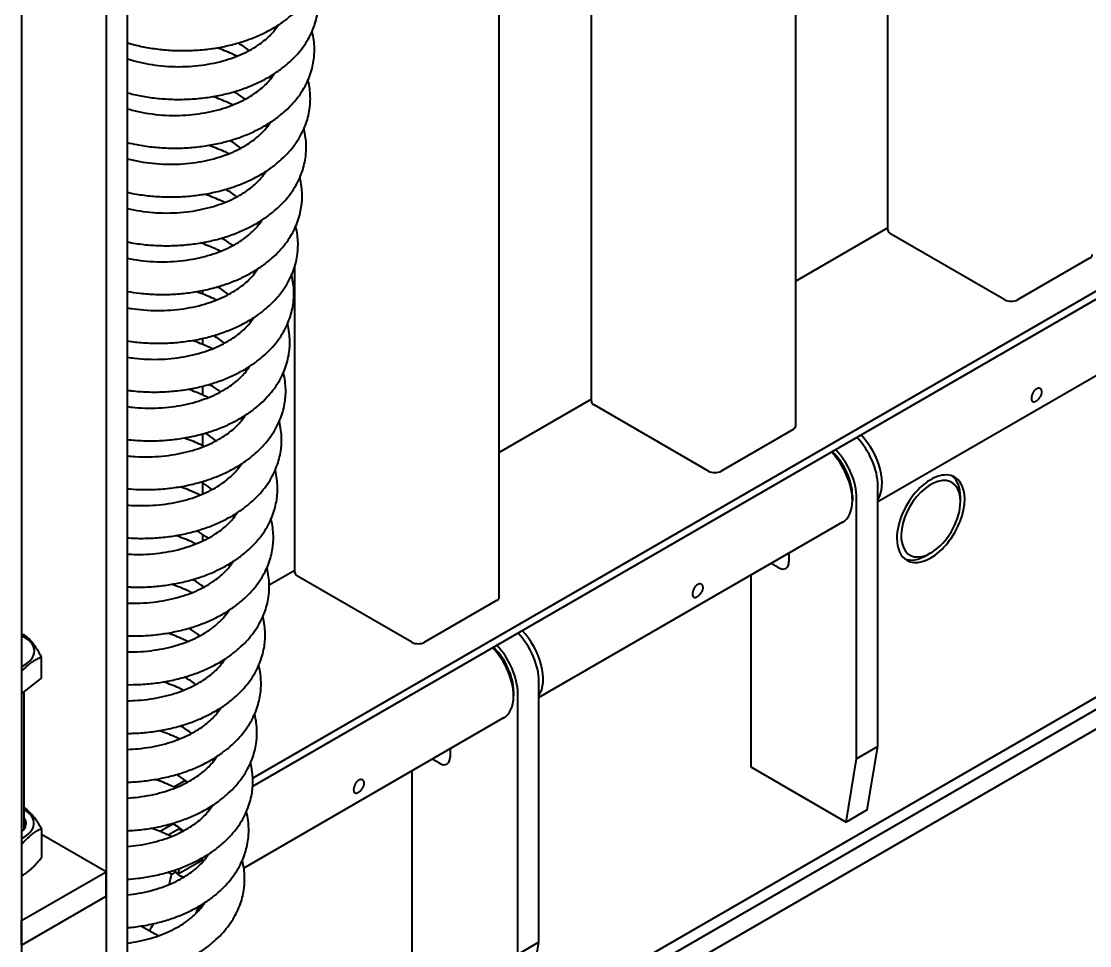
# Model space of a CAD drawing. Header units: millimetres. Extents: x 30271 to 35001, y 5679 to 9007.
# Drawn here: x 31470.3 to 31720, y 6246.9 to 6462.9 of the extents above; entities that cross this region are included whole.
import ezdxf

# ---------------------------------------------------------------- set-up
doc = ezdxf.new("R2010")
doc.units = ezdxf.units.MM
doc.linetypes.add('K5LT_BASIC', pattern=[0])
doc.layers.add('0 VIEW0', color=7, linetype='Continuous')

msp = doc.modelspace()

# ---------------------------------------------------------------- linework, layer by layer
at = {"layer": '0 VIEW0', "color": 5, "linetype": 'K5LT_BASIC', "lineweight": 40}
for p, q in [((31651.274, 6368.365), (31651.274, 7048.004)), ((31603.516, 6374.08), (31603.516, 7020.431)), ((31581.977, 6328.356), (31581.977, 7007.996)), ((31672.813, 6414.089), (31672.813, 6950.093)), ((31470.297, 6549.936), (31470.297, 6036.087)), ((31490.096, 6485.242), (31490.096, 6012.682)), ((31495.046, 6483.993), (31495.046, 6015.539)), ((31867.458, 6484.103), (31524.379, 6286.026)), ((31524.361, 6284.163), (31867.023, 6481.999)), ((31524.361, 6284.163), (31832.375, 6461.995)), ((31529.619, 6460.945), (31529.19, 6461.312)), ((31529.856, 6461.255), (31529.675, 6461.601)), ((31528.66, 6449.548), (31528.231, 6449.914)), ((31528.897, 6449.858), (31528.715, 6450.204)), ((31527.7, 6438.151), (31527.271, 6438.517)), ((31526.74, 6426.754), (31526.311, 6427.12)), ((31526.977, 6427.064), (31526.795, 6427.41)), ((31525.78, 6415.357), (31525.351, 6415.723)), ((31526.017, 6415.667), (31525.836, 6416.013)), ((31672.813, 6414.591), (31651.274, 6402.155)), ((31700.156, 6397.799), (31673.428, 6413.231)), ((31512.681, 6410.908), (31512.681, 6411.188)), ((31719.955, 6407.516), (31703.126, 6397.799)), ((31524.821, 6403.96), (31524.392, 6404.326)), ((31534.22, 6334.072), (31534.22, 6405.645)), ((31512.681, 6399.151), (31512.681, 6399.975)), ((31523.861, 6392.563), (31523.432, 6392.929)), ((31524.098, 6392.873), (31523.916, 6393.218)), ((31741.394, 6391.529), (31670.458, 6350.574)), ((31512.681, 6387.368), (31512.681, 6388.784)), ((31495.046, 6174.214), (31861.023, 6385.511)), ((31863.498, 6384.082), (31495.046, 6171.357)), ((31522.901, 6381.165), (31522.472, 6381.532)), ((31523.138, 6381.476), (31522.956, 6381.821)), ((31863.498, 6379.51), (31495.046, 6166.784)), ((31512.681, 6375.559), (31512.681, 6377.616)), ((31603.516, 6374.582), (31581.977, 6362.147)), ((31630.86, 6357.791), (31604.131, 6373.223)), ((31521.941, 6369.768), (31521.512, 6370.135)), ((31512.681, 6363.721), (31512.681, 6366.472)), ((31650.659, 6367.507), (31633.83, 6357.791)), ((31521.218, 6358.681), (31521.037, 6359.027)), ((31520.982, 6358.371), (31520.553, 6358.738)), ((31512.681, 6352.415), (31512.681, 6355.023)), ((31670.458, 6293.41), (31670.458, 6354.362)), ((31664.518, 6352.076), (31664.518, 6350.933)), ((31665.508, 6290.552), (31665.508, 6351.504)), ((31689.762, 6350.647), (31689.762, 6351.79)), ((31520.022, 6346.974), (31519.593, 6347.34)), ((31520.259, 6347.284), (31520.077, 6347.63)), ((31662.198, 6345.805), (31591.262, 6304.85)), ((31512.681, 6341.446), (31512.681, 6342.996)), ((31649.669, 6338.571), (31649.669, 6336.644)), ((31682.832, 6338.644), (31681.842, 6338.073)), ((31519.062, 6335.577), (31518.633, 6335.943)), ((31534.22, 6334.574), (31528.233, 6331.117)), ((31647.194, 6335.215), (31645.525, 6336.179)), ((31561.563, 6317.783), (31534.835, 6333.215)), ((31640.759, 6333.427), (31640.759, 6288.634)), ((31512.681, 6330.523), (31512.681, 6330.909)), ((31581.362, 6327.499), (31564.533, 6317.783)), ((31518.102, 6324.18), (31517.673, 6324.546)), ((31518.339, 6324.49), (31518.158, 6324.836)), ((31474.992, 6309.407), (31474.992, 6314.311)), ((31517.143, 6312.783), (31516.714, 6313.149)), ((31517.379, 6313.093), (31517.198, 6313.438)), ((31470.297, 6305.688), (31474.992, 6309.407)), ((31591.262, 6247.686), (31591.262, 6308.638)), ((31470.948, 6274.15), (31470.948, 6306.203)), ((31585.322, 6306.352), (31585.322, 6305.209)), ((31586.312, 6244.828), (31586.312, 6305.78)), ((31516.183, 6301.386), (31515.754, 6301.752)), ((31583.002, 6300.082), (31522.288, 6265.028)), ((31570.473, 6292.848), (31570.473, 6290.92)), ((31670.458, 6293.41), (31665.508, 6290.552)), ((31667.983, 6278.632), (31670.458, 6293.41)), ((31515.223, 6289.989), (31514.794, 6290.355)), ((31515.46, 6290.299), (31515.278, 6290.644)), ((31567.998, 6289.491), (31566.329, 6290.455)), ((31663.033, 6275.774), (31665.508, 6290.552)), ((31561.563, 6287.704), (31561.563, 6242.91)), ((31640.759, 6288.634), (31663.033, 6275.774)), ((31508.608, 6285.494), (31505.938, 6283.953)), ((31514.263, 6278.591), (31513.834, 6278.958)), ((31514.5, 6278.902), (31514.319, 6279.247)), ((31667.983, 6278.632), (31663.033, 6275.774)), ((31475.024, 6274.231), (31475.024, 6267.492)), ((31505.837, 6275.321), (31502.745, 6273.536)), ((31504.58, 6272.742), (31507.328, 6274.329)), ((31504.58, 6272.742), (31507.328, 6274.329)), ((31490.096, 6264.163), (31475.024, 6272.865)), ((31506.958, 6263.676), (31512.373, 6266.803)), ((31470.297, 6252.732), (31490.096, 6264.163)), ((31490.096, 6258.447), (31490.096, 6264.163)), ((31505.416, 6263.581), (31504.644, 6264.068)), ((31470.297, 6247.016), (31490.096, 6258.447)), ((31511.155, 6254.459), (31511.737, 6256.06)), ((31512.066, 6255.455), (31512.066, 6256.253)), ((31470.297, 6247.016), (31470.297, 6252.732)), ((31502.252, 6249.148), (31498.248, 6251.459)), ((31499.005, 6251.586), (31498.517, 6251.304)), ((31495.233, 6247.485), (31495.046, 6247.592)), ((31591.262, 6247.686), (31586.312, 6244.828)), ((31588.787, 6232.908), (31591.262, 6247.686))]:
    msp.add_line(p, q, dxfattribs=at)
for centre, radius, start, end in [((31506.449, 6433.925), 27.955, 52.31657, 58.72964), ((31515.569, 6432.177), 13.873, 26.93433, 28.54656), ((31504.725, 6411.417), 27.608, 52.27613, 58.76971), ((31503.555, 6399.713), 27.98, 52.31945, 58.72674), ((31512.679, 6397.981), 13.885, 26.93497, 28.54579), ((31501.832, 6377.205), 27.634, 52.27912, 58.76676), ((31500.662, 6365.501), 28.005, 52.32228, 58.7239), ((31509.789, 6363.784), 13.897, 26.93561, 28.54503), ((31498.939, 6342.993), 27.659, 52.28205, 58.76386), ((31506.899, 6329.587), 13.909, 26.93624, 28.54426), ((31496.046, 6308.782), 27.683, 52.28492, 58.76104), ((31462.943, 6292.298), 28.321, 73.34211, 74.94802), ((31494.325, 6286.278), 27.331, 52.24304, 58.80255), ((31504.01, 6295.39), 13.92, 26.93684, 28.54354), ((31493.153, 6274.571), 27.706, 52.28761, 58.75838), ((31491.433, 6252.068), 27.353, 52.24571, 58.79988), ((31501.12, 6261.193), 13.932, 26.93744, 28.54282), ((31492.149, 6242.027), 26.23, 55.62631, 57.80357), ((31477.531, 6268.35), 28.272, 345.32177, 350.31198), ((31458.686, 6275.224), 48.403, 329.05322, 331.3538)]:
    msp.add_arc(centre, radius, start, end, dxfattribs=at)
for centre, major_axis, ratio, start_param, end_param in [((31674.913, 6414.089), (-2.1, 0), 0.5773503, 0, 0.7853982), ((31718.47, 6408.373), (-2.1, 0), 0.5773503, 2.3561945, 3.1415927), ((31701.641, 6398.657), (-2.1, 0), 0.5773503, 0.7853982, 2.3561945), ((31605.616, 6374.08), (-2.1, 0), 0.5773503, 0, 0.7853982), ((31649.174, 6368.365), (-2.1, 0), 0.5773503, 2.3561945, 3.1415927), ((31662.538, 6358.934), (5.6, -9.699), 0.5773503, 0.7853982, 1.9681985), ((31663.528, 6359.506), (5.6, -9.699), 0.5773503, 0.2800377, 1.9681985), ((31656.598, 6355.505), (5.6, -9.699), 0.5773503, 0.7853982, 1.9681985), ((31657.588, 6356.076), (4.9, -8.487), 0.5773503, 0.7853982, 2.0289729), ((31657.588, 6356.076), (5.6, -9.699), 0.5773503, 0.7853982, 1.9681985), ((31632.345, 6358.648), (-2.1, 0), 0.5773503, 0.7853982, 2.3561945), ((31682.832, 6346.646), (-5.6, -9.699), 0.5773503, 3.1415927, 5.4977871), ((31682.832, 6346.646), (4.9, 8.487), 0.5773503, 5.4977871, 10.2101761), ((31682.832, 6346.646), (-5.6, -9.699), 0.5773503, 0, 3.1415927), ((31681.842, 6347.217), (5.6, 9.699), 0.5773503, 5.4977871, 6.1946815), ((31656.598, 6355.505), (5.6, -9.699), 0.5773503, 0, 0.7853982), ((31682.832, 6346.646), (4.9, 8.487), 0.5773503, 4.0684142, 5.4977871), ((31682.832, 6346.646), (-5.6, -9.699), 0.5773503, 5.4977871, 6.2831853), ((31682.832, 6346.646), (4.9, 8.487), 0.5773503, 3.9269908, 4.0684142), ((31647.194, 6338.073), (1.75, -3.031), 0.5773503, 0, 0.7853982), ((31681.842, 6347.217), (5.6, 9.699), 0.5773503, 3.2300965, 3.9269908), ((31536.32, 6334.072), (-2.1, 0), 0.5773503, 0, 0.7853982), ((31647.194, 6338.073), (1.75, -3.031), 0.5773503, 5.4977871, 6.2831853), ((31579.877, 6328.356), (-2.1, 0), 0.5773503, 2.3561945, 3.1415927), ((31465.348, 6315.716), (-7.98, 0), 0.5773503, 2.2398821, 4.0433032), ((31583.342, 6313.21), (5.6, -9.699), 0.5773503, 0.7853982, 1.9681985), ((31584.332, 6313.782), (5.6, -9.699), 0.5773503, 0.2800377, 1.9681985), ((31563.048, 6318.64), (-2.1, 0), 0.5773503, 0.7853982, 2.3561945), ((31577.402, 6309.781), (5.6, -9.699), 0.5773503, 0.7853982, 1.9681985), ((31578.392, 6310.353), (4.9, -8.487), 0.5773503, 0.7853982, 2.0289729), ((31578.392, 6310.353), (5.6, -9.699), 0.5773503, 0.7853982, 1.9681985), ((31577.402, 6309.781), (5.6, -9.699), 0.5773503, 0, 0.7853982), ((31567.998, 6292.349), (1.75, -3.031), 0.5773503, 5.4977871, 6.2831853), ((31567.998, 6292.349), (1.75, -3.031), 0.5773503, 0, 0.7853982), ((31465.348, 6275.479), (-7.875, 0), 0.5773503, 2.2504701, 3.9213117), ((31465.348, 6275.479), (-6.055, 0), 0.5773503, 2.5277915, 3.5317334), ((31504.146, 6267.487), (5.6, -9.699), 0.5773503, 1.8770243, 1.9681985), ((31509.665, 6265.24), (2.163, 3.16), 0.5215754, 5.5399359, 5.7071816), ((31509.665, 6265.24), (-4.011, 0.338), 0.6281925, 3.9777013, 4.0221767), ((31505.136, 6268.058), (5.6, -9.699), 0.5773503, 1.1280137, 1.1768176), ((31509.665, 6265.24), (-4.011, 0.338), 0.6281925, 3.8545285, 3.9777013), ((31509.665, 6265.24), (-4.011, 0.338), 0.6281925, 0.5444987, 1.2813796), ((31509.665, 6265.24), (2.163, 3.16), 0.5215754, 2.0064943, 2.3983432)]:
    msp.add_ellipse(centre, major_axis=major_axis, ratio=ratio, start_param=start_param, end_param=end_param, dxfattribs=at)
for points, knots in [([(31495.046, 6457.846), (31495.303, 6457.771), (31496.649, 6457.391), (31499.188, 6456.807), (31502.77, 6456.271), (31506.49, 6456.005), (31510.234, 6456.028), (31513.883, 6456.332), (31517.379, 6456.894), (31520.687, 6457.694), (31523.778, 6458.709), (31526.628, 6459.912), (31529.216, 6461.277), (31531.529, 6462.777), (31533.561, 6464.382), (31535.315, 6466.068), (31536.799, 6467.812), (31538.023, 6469.595), (31539.004, 6471.404), (31539.756, 6473.229), (31540.29, 6475.067), (31540.547, 6476.516), (31540.632, 6477.349), (31540.65, 6477.563)], [0, 0, 0, 0, 0.3321196, 1.7281699, 3.1641322, 4.642221, 6.1071746, 7.534254, 8.9271335, 10.2871447, 11.613922, 12.9058019, 14.1602499, 15.3743973, 16.54581, 17.6731828, 18.7570431, 19.8000007, 20.8066633, 21.7831583, 22.7367495, 23.6752901, 24, 24, 24, 24]), ([(31495.046, 6446.18), (31496.081, 6445.904), (31498.293, 6445.4), (31501.81, 6444.873), (31505.531, 6444.608), (31509.274, 6444.631), (31512.924, 6444.935), (31516.419, 6445.497), (31519.727, 6446.297), (31522.819, 6447.312), (31525.668, 6448.515), (31528.256, 6449.88), (31530.569, 6451.379), (31532.602, 6452.985), (31534.356, 6454.671), (31535.839, 6456.415), (31537.064, 6458.198), (31538.045, 6460.007), (31538.796, 6461.832), (31539.33, 6463.67), (31539.587, 6465.119), (31539.673, 6465.952), (31539.691, 6466.166)], [0, 0, 0, 0, 1.2849689, 2.6850319, 4.1261683, 5.5544979, 6.9459, 8.3039573, 9.629968, 10.9235758, 12.1831585, 13.406245, 14.5900386, 15.7321658, 16.8313541, 17.8881178, 18.9050013, 19.8864972, 20.8385797, 21.768331, 22.6834079, 23, 23, 23, 23]), ([(31495.046, 6454.154), (31495.556, 6453.984), (31496.95, 6453.557), (31499.365, 6452.982), (31502.341, 6452.512), (31505.462, 6452.265), (31508.617, 6452.26), (31511.693, 6452.492), (31514.621, 6452.941), (31517.362, 6453.581), (31519.884, 6454.386), (31522.163, 6455.326), (31524.179, 6456.368), (31525.928, 6457.478), (31527.411, 6458.626), (31528.641, 6459.784), (31529.637, 6460.929), (31530.175, 6461.691), (31530.411, 6462.065)], [0, 0, 0, 0, 0.7939514, 2.1242261, 3.4954565, 4.907631, 6.3139189, 7.6799327, 9.0077739, 10.2974568, 11.5475534, 12.7556815, 13.9189461, 15.0346628, 16.1008247, 17.1169832, 18.0846656, 19, 19, 19, 19]), ([(31538.731, 6454.769), (31538.783, 6455.384), (31538.82, 6456.622), (31538.672, 6458.557), (31538.424, 6459.863), (31538.253, 6460.548)], [0, 0, 0, 0, 1.9163133, 3.8409266, 6, 6, 6, 6]), ([(31520.7, 6454.734), (31520.326, 6454.916), (31518.801, 6455.628), (31517.213, 6456.259), (31515.992, 6456.684)], [0, 0, 0, 0, 1.2393462, 5, 5, 5, 5]), ([(31495.046, 6434.539), (31495.773, 6434.362), (31497.67, 6433.953), (31500.85, 6433.476), (31504.571, 6433.211), (31508.314, 6433.234), (31511.964, 6433.538), (31515.459, 6434.1), (31518.767, 6434.9), (31521.859, 6435.914), (31524.708, 6437.118), (31527.296, 6438.483), (31529.609, 6439.982), (31531.642, 6441.588), (31533.396, 6443.274), (31534.879, 6445.018), (31536.104, 6446.801), (31537.085, 6448.61), (31537.836, 6450.435), (31538.37, 6452.272), (31538.627, 6453.722), (31538.713, 6454.555), (31538.731, 6454.769)], [0, 0, 0, 0, 0.9060457, 2.3305396, 3.7968235, 5.2500771, 6.665759, 8.0475142, 9.3966635, 10.7128444, 11.9944066, 13.2388358, 14.4432864, 15.6053435, 16.7237124, 17.7989164, 18.8335444, 19.8321672, 20.8008633, 21.7468386, 22.6778834, 23, 23, 23, 23]), ([(31495.046, 6442.453), (31495.538, 6442.306), (31496.943, 6441.918), (31499.386, 6441.404), (31502.427, 6441.005), (31505.576, 6440.838), (31508.726, 6440.917), (31511.754, 6441.226), (31514.622, 6441.742), (31517.292, 6442.443), (31519.733, 6443.297), (31521.923, 6444.276), (31523.848, 6445.345), (31525.505, 6446.471), (31526.9, 6447.626), (31528.048, 6448.782), (31528.872, 6449.797), (31529.298, 6450.425), (31529.451, 6450.668)], [0, 0, 0, 0, 0.7660071, 2.146014, 3.5677983, 5.0321473, 6.4609502, 7.8496728, 9.1995371, 10.5098577, 11.7787893, 13.0036623, 14.1814568, 15.30962, 16.3865528, 17.4124402, 18.389589, 19, 19, 19, 19]), ([(31537.771, 6443.372), (31537.823, 6443.987), (31537.861, 6445.225), (31537.713, 6447.16), (31537.464, 6448.466), (31537.293, 6449.151)], [0, 0, 0, 0, 1.9163133, 3.8409266, 6, 6, 6, 6]), ([(31522.578, 6444.652), (31522.403, 6444.787), (31521.59, 6445.401), (31520.716, 6445.986), (31520, 6446.422)], [0, 0, 0, 0, 1.0912735, 5, 5, 5, 5]), ([(31519.74, 6443.337), (31519.366, 6443.519), (31517.841, 6444.231), (31516.253, 6444.862), (31515.032, 6445.287)], [0, 0, 0, 0, 1.2393462, 5, 5, 5, 5]), ([(31495.046, 6422.92), (31495.46, 6422.829), (31497.042, 6422.506), (31499.891, 6422.079), (31503.611, 6421.814), (31507.354, 6421.837), (31511.004, 6422.14), (31514.499, 6422.703), (31517.808, 6423.503), (31520.899, 6424.517), (31523.749, 6425.721), (31526.336, 6427.086), (31528.649, 6428.585), (31530.682, 6430.191), (31532.436, 6431.877), (31533.919, 6433.621), (31535.144, 6435.404), (31536.125, 6437.212), (31536.876, 6439.038), (31537.411, 6440.875), (31537.667, 6442.325), (31537.753, 6443.158), (31537.771, 6443.372)], [0, 0, 0, 0, 0.5186482, 1.9681193, 3.4601132, 4.9388483, 6.3793529, 7.7853359, 9.1581413, 10.4974003, 11.8014335, 13.0676826, 14.2932521, 15.4756849, 16.6136634, 17.7077201, 18.7604893, 19.7766221, 20.7623034, 21.7248655, 22.6722354, 23, 23, 23, 23]), ([(31495.046, 6430.784), (31495.535, 6430.652), (31496.964, 6430.301), (31499.45, 6429.845), (31502.538, 6429.523), (31505.697, 6429.441), (31508.812, 6429.6), (31511.791, 6429.982), (31514.596, 6430.565), (31517.19, 6431.321), (31519.548, 6432.221), (31521.649, 6433.234), (31523.483, 6434.326), (31525.049, 6435.466), (31526.358, 6436.623), (31527.427, 6437.776), (31528.095, 6438.66), (31528.419, 6439.156), (31528.492, 6439.27)], [0, 0, 0, 0, 0.7631974, 2.19461, 3.6689416, 5.1654093, 6.6180894, 8.0301138, 9.4021169, 10.733009, 12.0205499, 13.2618055, 14.4537923, 15.5940415, 16.6815585, 17.7172434, 18.7042277, 19, 19, 19, 19]), ([(31536.811, 6431.975), (31536.863, 6432.59), (31536.901, 6433.827), (31536.753, 6435.762), (31536.505, 6437.069), (31536.333, 6437.754)], [0, 0, 0, 0, 1.9163133, 3.8409266, 6, 6, 6, 6]), ([(31518.78, 6431.94), (31518.406, 6432.122), (31516.881, 6432.834), (31515.294, 6433.465), (31514.073, 6433.89)], [0, 0, 0, 0, 1.2393462, 5, 5, 5, 5]), ([(31495.046, 6411.323), (31496.312, 6411.075), (31498.83, 6410.689), (31502.651, 6410.417), (31506.395, 6410.44), (31510.044, 6410.743), (31513.54, 6411.306), (31516.848, 6412.106), (31519.939, 6413.12), (31522.789, 6414.323), (31525.377, 6415.689), (31527.69, 6417.188), (31529.722, 6418.794), (31531.476, 6420.48), (31532.96, 6422.223), (31534.184, 6424.006), (31535.165, 6425.815), (31535.916, 6427.641), (31536.451, 6429.478), (31536.708, 6430.928), (31536.793, 6431.761), (31536.811, 6431.975)], [0, 0, 0, 0, 1.5276112, 2.979915, 4.4193127, 5.8214968, 7.1900777, 8.5263637, 9.8299955, 11.0993388, 12.331903, 13.5248698, 14.6758474, 15.7835533, 16.8485058, 17.8732692, 18.8623707, 19.8218308, 20.7587868, 21.6809546, 22, 22, 22, 22]), ([(31495.046, 6419.143), (31495.539, 6419.025), (31496.998, 6418.708), (31499.533, 6418.312), (31502.656, 6418.071), (31505.811, 6418.071), (31508.884, 6418.309), (31511.808, 6418.762), (31514.544, 6419.407), (31517.061, 6420.215), (31519.333, 6421.158), (31521.344, 6422.202), (31523.086, 6423.313), (31524.563, 6424.462), (31525.788, 6425.62), (31526.772, 6426.756), (31527.302, 6427.509), (31527.532, 6427.873)], [0, 0, 0, 0, 0.7333539, 2.1399287, 3.5884872, 5.0290158, 6.4283371, 7.7885609, 9.1096448, 10.3901008, 11.6274771, 12.8188116, 13.9613249, 15.0530011, 16.093437, 17.0842527, 18, 18, 18, 18]), ([(31535.852, 6420.578), (31535.904, 6421.193), (31535.941, 6422.43), (31535.793, 6424.365), (31535.545, 6425.672), (31535.374, 6426.357)], [0, 0, 0, 0, 1.9163133, 3.8409266, 6, 6, 6, 6]), ([(31517.82, 6420.543), (31517.446, 6420.725), (31515.922, 6421.437), (31514.334, 6422.067), (31513.113, 6422.493)], [0, 0, 0, 0, 1.2393462, 5, 5, 5, 5]), ([(31495.046, 6399.748), (31496.002, 6399.582), (31498.203, 6399.268), (31501.692, 6399.019), (31505.435, 6399.043), (31509.085, 6399.346), (31512.58, 6399.909), (31515.888, 6400.709), (31518.98, 6401.723), (31521.829, 6402.926), (31524.417, 6404.292), (31526.73, 6405.791), (31528.763, 6407.397), (31530.517, 6409.083), (31532, 6410.826), (31533.225, 6412.609), (31534.206, 6414.418), (31534.957, 6416.244), (31535.491, 6418.081), (31535.748, 6419.531), (31535.834, 6420.363), (31535.852, 6420.578)], [0, 0, 0, 0, 1.1636754, 2.6417966, 4.1067823, 5.533893, 6.926803, 8.286844, 9.6136504, 10.9055587, 12.1600341, 13.3742082, 14.5456466, 15.673044, 16.7569282, 17.7999087, 18.8065933, 19.7831097, 20.7367218, 21.675283, 22, 22, 22, 22]), ([(31495.046, 6407.53), (31495.546, 6407.424), (31497.037, 6407.141), (31499.62, 6406.807), (31502.771, 6406.646), (31505.919, 6406.73), (31508.945, 6407.044), (31511.808, 6407.566), (31514.473, 6408.27), (31516.908, 6409.128), (31519.092, 6410.109), (31521.011, 6411.179), (31522.662, 6412.307), (31524.05, 6413.462), (31525.193, 6414.618), (31526.005, 6415.624), (31526.425, 6416.243), (31526.572, 6416.476)], [0, 0, 0, 0, 0.7505936, 2.209512, 3.7121113, 5.1761169, 6.5992802, 7.9825135, 9.3251605, 10.6253091, 11.8802173, 13.0867998, 14.2424162, 15.3454755, 16.3962262, 17.397084, 18, 18, 18, 18]), ([(31534.892, 6409.181), (31534.944, 6409.796), (31534.981, 6411.033), (31534.833, 6412.968), (31534.585, 6414.275), (31534.414, 6414.96)], [0, 0, 0, 0, 1.9163133, 3.8409266, 6, 6, 6, 6]), ([(31519.698, 6410.46), (31519.511, 6410.606), (31518.697, 6411.219), (31517.822, 6411.804), (31517.12, 6412.23)], [0, 0, 0, 0, 1.1730123, 5, 5, 5, 5]), ([(31495.046, 6388.194), (31495.689, 6388.096), (31497.572, 6387.848), (31500.732, 6387.622), (31504.475, 6387.646), (31508.125, 6387.949), (31511.62, 6388.512), (31514.928, 6389.312), (31518.02, 6390.326), (31520.869, 6391.529), (31523.457, 6392.894), (31525.77, 6394.394), (31527.803, 6395.999), (31529.557, 6397.686), (31531.04, 6399.429), (31532.265, 6401.212), (31533.246, 6403.021), (31533.997, 6404.847), (31534.531, 6406.684), (31534.788, 6408.134), (31534.874, 6408.966), (31534.892, 6409.181)], [0, 0, 0, 0, 0.7899787, 2.2946098, 3.7858699, 5.2385756, 6.6564673, 8.0409004, 9.3915029, 10.7065814, 11.9835557, 13.2195057, 14.4119537, 15.5595709, 16.6628944, 17.7245806, 18.74932, 19.7433501, 20.7140651, 21.6694592, 22, 22, 22, 22]), ([(31516.861, 6409.146), (31516.487, 6409.327), (31514.962, 6410.04), (31513.374, 6410.67), (31512.153, 6411.096)], [0, 0, 0, 0, 1.2393462, 5, 5, 5, 5]), ([(31495.046, 6395.943), (31495.568, 6395.847), (31497.105, 6395.596), (31499.732, 6395.327), (31502.891, 6395.25), (31506.004, 6395.415), (31508.979, 6395.802), (31511.779, 6396.389), (31514.368, 6397.149), (31516.72, 6398.052), (31518.815, 6399.067), (31520.643, 6400.161), (31522.203, 6401.301), (31523.506, 6402.459), (31524.57, 6403.611), (31525.228, 6404.487), (31525.546, 6404.973), (31525.612, 6405.079)], [0, 0, 0, 0, 0.7924871, 2.306207, 3.8404951, 5.3299678, 6.777777, 8.1845091, 9.5490156, 10.8689832, 12.1414016, 13.3631763, 14.5318571, 15.6464228, 16.7078405, 17.7193962, 18, 18, 18, 18]), ([(31533.932, 6397.784), (31533.984, 6398.398), (31534.022, 6399.636), (31533.874, 6401.571), (31533.625, 6402.878), (31533.454, 6403.563)], [0, 0, 0, 0, 1.9163133, 3.8409266, 6, 6, 6, 6]), ([(31515.901, 6397.749), (31515.527, 6397.93), (31514.002, 6398.643), (31512.414, 6399.273), (31511.193, 6399.698)], [0, 0, 0, 0, 1.2393462, 5, 5, 5, 5]), ([(31495.046, 6376.66), (31495.373, 6376.617), (31496.939, 6376.427), (31499.772, 6376.225), (31503.515, 6376.249), (31507.165, 6376.552), (31510.66, 6377.115), (31513.969, 6377.915), (31517.06, 6378.929), (31519.91, 6380.132), (31522.497, 6381.497), (31524.81, 6382.997), (31526.843, 6384.602), (31528.597, 6386.288), (31530.08, 6388.032), (31531.305, 6389.815), (31532.286, 6391.624), (31533.037, 6393.45), (31533.572, 6395.287), (31533.828, 6396.736), (31533.914, 6397.569), (31533.932, 6397.784)], [0, 0, 0, 0, 0.4057121, 1.9376029, 3.4558805, 4.9349051, 6.3784851, 7.7880003, 9.163072, 10.501976, 11.8020855, 13.0604276, 14.2744794, 15.4428883, 16.5662009, 17.6471219, 18.6904267, 19.7024659, 20.6907675, 21.6634707, 22, 22, 22, 22]), ([(31495.046, 6384.381), (31495.595, 6384.295), (31497.18, 6384.078), (31499.849, 6383.876), (31503.003, 6383.883), (31506.073, 6384.126), (31508.993, 6384.583), (31511.725, 6385.232), (31514.236, 6386.044), (31516.503, 6386.989), (31518.507, 6388.035), (31520.243, 6389.148), (31521.714, 6390.297), (31522.934, 6391.455), (31523.906, 6392.582), (31524.428, 6393.326), (31524.653, 6393.682)], [0, 0, 0, 0, 0.7977383, 2.2815683, 3.755182, 5.1866945, 6.5782054, 7.9296232, 9.2394007, 10.505019, 11.7234516, 12.8918269, 14.0081237, 15.0719865, 16.0851298, 17, 17, 17, 17]), ([(31532.972, 6386.386), (31533.024, 6387.001), (31533.062, 6388.239), (31532.914, 6390.174), (31532.666, 6391.481), (31532.494, 6392.166)], [0, 0, 0, 0, 1.9163133, 3.8409266, 6, 6, 6, 6]), ([(31495.046, 6365.147), (31496.296, 6365.008), (31498.804, 6364.828), (31502.556, 6364.851), (31506.205, 6365.155), (31509.701, 6365.717), (31513.009, 6366.518), (31516.1, 6367.532), (31518.95, 6368.735), (31521.538, 6370.1), (31523.851, 6371.6), (31525.883, 6373.205), (31527.637, 6374.891), (31529.121, 6376.635), (31530.345, 6378.418), (31531.326, 6380.227), (31532.077, 6382.053), (31532.612, 6383.89), (31532.869, 6385.339), (31532.954, 6386.172), (31532.972, 6386.386)], [0, 0, 0, 0, 1.4986109, 2.9744326, 4.4120991, 5.815312, 7.1854127, 8.5220331, 9.8234971, 11.0872514, 12.3104063, 13.4905094, 14.6262458, 15.7181471, 16.7688421, 17.7829728, 18.7667122, 19.7273778, 20.6728811, 21, 21, 21, 21]), ([(31514.941, 6386.352), (31514.567, 6386.533), (31513.042, 6387.246), (31511.454, 6387.876), (31510.234, 6388.301)], [0, 0, 0, 0, 1.2393462, 5, 5, 5, 5]), ([(31495.046, 6372.845), (31495.624, 6372.768), (31497.258, 6372.587), (31499.964, 6372.454), (31503.112, 6372.544), (31506.134, 6372.863), (31508.993, 6373.389), (31511.653, 6374.097), (31514.083, 6374.958), (31516.261, 6375.941), (31518.173, 6377.014), (31519.818, 6378.142), (31521.2, 6379.297), (31522.338, 6380.453), (31523.139, 6381.45), (31523.551, 6382.06), (31523.693, 6382.285)], [0, 0, 0, 0, 0.8534744, 2.3942629, 3.8933438, 5.3507976, 6.7672725, 8.1421182, 9.4733558, 10.7581711, 11.9934152, 13.1763607, 14.3054273, 15.3809301, 16.4053958, 17, 17, 17, 17]), ([(31532.013, 6374.989), (31532.065, 6375.604), (31532.102, 6376.842), (31531.954, 6378.777), (31531.706, 6380.084), (31531.535, 6380.769)], [0, 0, 0, 0, 1.9163133, 3.8409266, 6, 6, 6, 6]), ([(31513.981, 6374.955), (31513.607, 6375.136), (31512.083, 6375.848), (31510.495, 6376.479), (31509.274, 6376.904)], [0, 0, 0, 0, 1.2393462, 5, 5, 5, 5]), ([(31516.819, 6376.269), (31516.619, 6376.424), (31515.804, 6377.038), (31514.928, 6377.621), (31514.241, 6378.039)], [0, 0, 0, 0, 1.2542764, 5, 5, 5, 5]), ([(31708.445, 6377.03), (31708.431, 6377.039), (31708.372, 6377.072), (31708.262, 6377.114), (31708.101, 6377.139), (31707.926, 6377.13), (31707.752, 6377.086), (31707.584, 6377.015), (31707.431, 6376.925), (31707.294, 6376.821), (31707.171, 6376.71), (31707.055, 6376.588), (31706.938, 6376.444), (31706.827, 6376.285), (31706.723, 6376.112), (31706.627, 6375.924), (31706.542, 6375.726), (31706.47, 6375.524), (31706.413, 6375.324), (31706.372, 6375.128), (31706.346, 6374.941), (31706.336, 6374.766), (31706.342, 6374.606), (31706.362, 6374.463), (31706.395, 6374.339), (31706.44, 6374.234), (31706.497, 6374.147), (31706.557, 6374.087), (31706.598, 6374.057), (31706.615, 6374.047)], [0, 0, 0, 0, 0.4334336, 1.7797873, 3.0562374, 4.5339904, 5.9730421, 7.0788818, 8.3646617, 9.5107468, 10.3369691, 11.3654964, 12.4732567, 13.5110967, 14.6106466, 15.7804517, 16.9588021, 18.1439142, 19.3272427, 20.5042232, 21.6766394, 22.8347748, 23.9831938, 25.1021769, 26.2014404, 27.2649386, 28.3123913, 29.3542833, 30, 30, 30, 30]), ([(31707.441, 6374.164), (31707.465, 6374.178), (31707.521, 6374.211), (31707.621, 6374.278), (31707.755, 6374.378), (31707.916, 6374.516), (31708.082, 6374.682), (31708.229, 6374.851), (31708.356, 6375.018), (31708.468, 6375.187), (31708.57, 6375.366), (31708.659, 6375.552), (31708.73, 6375.742), (31708.781, 6375.93), (31708.811, 6376.113), (31708.818, 6376.288), (31708.804, 6376.452), (31708.77, 6376.601), (31708.716, 6376.734), (31708.64, 6376.86), (31708.548, 6376.958), (31708.476, 6377.011), (31708.445, 6377.03)], [0, 0, 0, 0, 0.5815848, 1.3183127, 2.3543025, 3.7064011, 5.0992106, 6.3886119, 7.4972155, 8.6283597, 9.8054765, 11.0060251, 12.2284604, 13.4493504, 14.6648233, 15.8764244, 17.0760063, 18.2674407, 19.4342448, 20.5845658, 22.030409, 23, 23, 23, 23]), ([(31495.046, 6353.653), (31495.982, 6353.568), (31498.17, 6353.433), (31501.596, 6353.454), (31505.246, 6353.758), (31508.741, 6354.32), (31512.049, 6355.12), (31515.141, 6356.135), (31517.99, 6357.338), (31520.578, 6358.703), (31522.891, 6360.202), (31524.924, 6361.808), (31526.678, 6363.494), (31528.161, 6365.238), (31529.386, 6367.021), (31530.367, 6368.83), (31531.118, 6370.655), (31531.652, 6372.493), (31531.909, 6373.942), (31531.995, 6374.775), (31532.013, 6374.989)], [0, 0, 0, 0, 1.1367298, 2.6399379, 4.1042827, 5.5335346, 6.9290598, 8.2904834, 9.6160983, 10.9033037, 12.1491562, 13.3511582, 14.5079701, 15.6201334, 16.6903258, 17.7232755, 18.7252698, 19.7037622, 20.6668109, 21, 21, 21, 21]), ([(31706.615, 6374.047), (31706.653, 6374.023), (31706.726, 6373.993), (31706.844, 6373.977), (31706.957, 6373.982), (31707.078, 6374.005), (31707.202, 6374.046), (31707.325, 6374.1), (31707.404, 6374.142), (31707.441, 6374.164)], [0, 0, 0, 0, 1.9497755, 3.3955248, 4.8094023, 6.1635758, 7.5962073, 8.8750154, 10, 10, 10, 10]), ([(31495.046, 6361.332), (31495.667, 6361.265), (31497.346, 6361.122), (31500.084, 6361.06), (31503.194, 6361.23), (31506.166, 6361.622), (31508.961, 6362.213), (31511.545, 6362.976), (31513.892, 6363.883), (31515.981, 6364.9), (31517.802, 6365.995), (31519.356, 6367.136), (31520.654, 6368.294), (31521.713, 6369.446), (31522.361, 6370.313), (31522.672, 6370.79), (31522.733, 6370.888)], [0, 0, 0, 0, 0.9347223, 2.5077828, 4.0349719, 5.519462, 6.9617901, 8.3607476, 9.7139462, 11.0182987, 12.2705968, 13.4684118, 14.6106964, 15.6984987, 16.7352412, 17, 17, 17, 17]), ([(31531.053, 6363.592), (31531.105, 6364.207), (31531.142, 6365.445), (31530.994, 6367.38), (31530.746, 6368.687), (31530.575, 6369.372)], [0, 0, 0, 0, 1.9163133, 3.8409266, 6, 6, 6, 6]), ([(31513.022, 6363.557), (31512.648, 6363.739), (31511.123, 6364.451), (31509.535, 6365.082), (31508.314, 6365.507)], [0, 0, 0, 0, 1.2393462, 5, 5, 5, 5]), ([(31495.046, 6342.178), (31495.665, 6342.134), (31497.534, 6342.038), (31500.636, 6342.057), (31504.286, 6342.361), (31507.781, 6342.923), (31511.089, 6343.723), (31514.181, 6344.738), (31517.03, 6345.941), (31519.618, 6347.306), (31521.931, 6348.805), (31523.964, 6350.411), (31525.718, 6352.097), (31527.201, 6353.841), (31528.426, 6355.624), (31529.407, 6357.433), (31530.158, 6359.258), (31530.692, 6361.096), (31530.949, 6362.545), (31531.035, 6363.378), (31531.053, 6363.592)], [0, 0, 0, 0, 0.7629998, 2.2944909, 3.7863876, 5.242531, 6.6643132, 8.0513522, 9.4019087, 10.7133331, 11.9826265, 13.2072442, 14.3858217, 15.5189105, 16.6092388, 17.6616235, 18.6824704, 19.6793733, 20.6605419, 21, 21, 21, 21]), ([(31495.046, 6349.842), (31495.712, 6349.786), (31497.431, 6349.684), (31500.194, 6349.695), (31503.262, 6349.942), (31506.178, 6350.405), (31508.905, 6351.057), (31511.411, 6351.873), (31513.672, 6352.821), (31515.67, 6353.868), (31517.4, 6354.982), (31518.865, 6356.132), (31520.079, 6357.29), (31521.039, 6358.408), (31521.554, 6359.144), (31521.773, 6359.491)], [0, 0, 0, 0, 0.9636888, 2.4715715, 3.9364312, 5.3603433, 6.7431734, 8.0833135, 9.3781753, 10.6246669, 11.8198217, 12.961645, 14.0497882, 15.0860562, 16, 16, 16, 16]), ([(31530.093, 6352.195), (31530.145, 6352.81), (31530.183, 6354.048), (31530.035, 6355.983), (31529.786, 6357.289), (31529.615, 6357.974)], [0, 0, 0, 0, 1.9163133, 3.8409266, 6, 6, 6, 6]), ([(31512.062, 6352.16), (31511.688, 6352.342), (31510.163, 6353.054), (31508.575, 6353.685), (31507.354, 6354.11)], [0, 0, 0, 0, 1.2393462, 5, 5, 5, 5]), ([(31514.9, 6353.475), (31514.303, 6353.938), (31513.456, 6354.537), (31512.554, 6355.104), (31512.322, 6355.245)], [0, 0, 0, 0, 3.7339987, 5, 5, 5, 5]), ([(31495.046, 6330.722), (31495.347, 6330.707), (31496.897, 6330.643), (31499.676, 6330.66), (31503.326, 6330.964), (31506.821, 6331.526), (31510.13, 6332.326), (31513.221, 6333.34), (31516.071, 6334.544), (31518.658, 6335.909), (31520.971, 6337.408), (31523.004, 6339.014), (31524.758, 6340.7), (31526.241, 6342.444), (31527.466, 6344.227), (31528.447, 6346.036), (31529.198, 6347.861), (31529.733, 6349.698), (31529.989, 6351.148), (31530.075, 6351.981), (31530.093, 6352.195)], [0, 0, 0, 0, 0.3764597, 1.9372033, 3.4575961, 4.9415529, 6.3904921, 7.8040244, 9.1803774, 10.5168509, 11.8103887, 13.0583974, 14.2594865, 15.4142181, 16.5253723, 17.5978583, 18.6382041, 19.6541484, 20.654058, 21, 21, 21, 21]), ([(31495.046, 6338.376), (31495.758, 6338.333), (31497.516, 6338.273), (31500.304, 6338.357), (31503.322, 6338.681), (31506.177, 6339.212), (31508.832, 6339.923), (31511.256, 6340.788), (31513.428, 6341.774), (31515.335, 6342.848), (31516.973, 6343.977), (31518.35, 6345.132), (31519.482, 6346.288), (31520.272, 6347.277), (31520.677, 6347.877), (31520.814, 6348.094)], [0, 0, 0, 0, 1.0548851, 2.5913505, 4.0853124, 5.5372034, 6.9463666, 8.3107367, 9.6274183, 10.8932039, 12.1052754, 13.2620638, 14.3639543, 15.4135907, 16, 16, 16, 16]), ([(31529.133, 6340.798), (31529.185, 6341.413), (31529.223, 6342.651), (31529.075, 6344.586), (31528.827, 6345.892), (31528.655, 6346.577)], [0, 0, 0, 0, 1.9163133, 3.8409266, 6, 6, 6, 6]), ([(31513.94, 6342.078), (31513.727, 6342.243), (31512.911, 6342.856), (31512.034, 6343.439), (31511.362, 6343.848)], [0, 0, 0, 0, 1.3338976, 5, 5, 5, 5]), ([(31511.102, 6340.763), (31510.728, 6340.945), (31509.203, 6341.657), (31507.615, 6342.288), (31506.395, 6342.713)], [0, 0, 0, 0, 1.2393462, 5, 5, 5, 5]), ([(31495.046, 6319.286), (31496.277, 6319.248), (31498.735, 6319.265), (31502.366, 6319.566), (31505.862, 6320.129), (31509.17, 6320.929), (31512.261, 6321.943), (31515.111, 6323.147), (31517.699, 6324.512), (31520.012, 6326.011), (31522.044, 6327.617), (31523.798, 6329.303), (31525.282, 6331.047), (31526.506, 6332.83), (31527.487, 6334.638), (31528.238, 6336.464), (31528.773, 6338.301), (31529.03, 6339.751), (31529.115, 6340.584), (31529.133, 6340.798)], [0, 0, 0, 0, 1.4924836, 2.9685889, 4.4093194, 5.8160525, 7.18841, 8.5246712, 9.8222146, 11.0780729, 12.2897284, 13.4558309, 14.5769263, 15.6557137, 16.6969593, 17.7070008, 18.6933518, 19.664135, 20, 20, 20, 20]), ([(31495.046, 6326.932), (31495.797, 6326.904), (31497.588, 6326.888), (31500.383, 6327.045), (31503.351, 6327.442), (31506.142, 6328.037), (31508.721, 6328.804), (31511.062, 6329.713), (31513.145, 6330.732), (31514.96, 6331.829), (31516.509, 6332.97), (31517.8, 6334.128), (31518.855, 6335.28), (31519.493, 6336.138), (31519.798, 6336.607), (31519.854, 6336.696)], [0, 0, 0, 0, 1.1423256, 2.7107704, 4.2353744, 5.7166308, 7.1532676, 8.5428158, 9.8821047, 11.1678285, 12.3975295, 13.5701576, 14.6868474, 15.7511665, 16, 16, 16, 16]), ([(31528.174, 6329.401), (31528.226, 6330.016), (31528.263, 6331.253), (31528.115, 6333.188), (31527.867, 6334.495), (31527.696, 6335.18)], [0, 0, 0, 0, 1.9163133, 3.8409266, 6, 6, 6, 6]), ([(31629.249, 6331.306), (31629.235, 6331.315), (31629.176, 6331.348), (31629.066, 6331.39), (31628.905, 6331.415), (31628.73, 6331.407), (31628.556, 6331.362), (31628.388, 6331.291), (31628.235, 6331.201), (31628.098, 6331.097), (31627.975, 6330.986), (31627.859, 6330.864), (31627.742, 6330.72), (31627.631, 6330.561), (31627.527, 6330.388), (31627.431, 6330.2), (31627.346, 6330.002), (31627.274, 6329.801), (31627.217, 6329.6), (31627.176, 6329.404), (31627.15, 6329.217), (31627.14, 6329.042), (31627.146, 6328.882), (31627.166, 6328.739), (31627.199, 6328.615), (31627.244, 6328.51), (31627.301, 6328.423), (31627.361, 6328.363), (31627.402, 6328.333), (31627.419, 6328.323)], [0, 0, 0, 0, 0.4334336, 1.7797873, 3.0562374, 4.5339904, 5.9730421, 7.0788818, 8.3646617, 9.5107468, 10.3369691, 11.3654964, 12.4732567, 13.5110967, 14.6106466, 15.7804517, 16.9588021, 18.1439142, 19.3272427, 20.5042232, 21.6766394, 22.8347748, 23.9831938, 25.1021769, 26.2014404, 27.2649386, 28.3123913, 29.3542833, 30, 30, 30, 30]), ([(31495.046, 6307.869), (31495.959, 6307.858), (31498.095, 6307.894), (31501.407, 6308.169), (31504.902, 6308.732), (31508.21, 6309.532), (31511.302, 6310.546), (31514.151, 6311.749), (31516.739, 6313.115), (31519.052, 6314.614), (31521.085, 6316.22), (31522.839, 6317.906), (31524.322, 6319.649), (31525.547, 6321.432), (31526.527, 6323.241), (31527.279, 6325.067), (31527.813, 6326.904), (31528.07, 6328.354), (31528.156, 6329.187), (31528.174, 6329.401)], [0, 0, 0, 0, 1.1268065, 2.6320771, 4.1012741, 5.5358018, 6.9352748, 8.2979383, 9.6211188, 10.9017907, 12.1373865, 13.3265293, 14.4697756, 15.569878, 16.6316968, 17.6616951, 18.6675346, 19.6574989, 20, 20, 20, 20]), ([(31510.142, 6329.366), (31509.768, 6329.548), (31508.243, 6330.26), (31506.656, 6330.891), (31505.435, 6331.316)], [0, 0, 0, 0, 1.2393462, 5, 5, 5, 5]), ([(31628.245, 6328.44), (31628.269, 6328.454), (31628.325, 6328.488), (31628.425, 6328.554), (31628.559, 6328.654), (31628.72, 6328.793), (31628.886, 6328.958), (31629.033, 6329.127), (31629.16, 6329.295), (31629.272, 6329.463), (31629.374, 6329.642), (31629.463, 6329.828), (31629.534, 6330.018), (31629.585, 6330.206), (31629.615, 6330.389), (31629.622, 6330.564), (31629.608, 6330.728), (31629.574, 6330.877), (31629.521, 6331.01), (31629.444, 6331.136), (31629.352, 6331.235), (31629.28, 6331.287), (31629.249, 6331.306)], [0, 0, 0, 0, 0.5815848, 1.3183127, 2.3543025, 3.7064011, 5.0992106, 6.3886119, 7.4972155, 8.6283597, 9.8054765, 11.0060251, 12.2284604, 13.4493504, 14.6648233, 15.8764244, 17.0760063, 18.2674407, 19.4342448, 20.5845658, 22.030409, 23, 23, 23, 23]), ([(31627.419, 6328.323), (31627.457, 6328.3), (31627.53, 6328.269), (31627.648, 6328.253), (31627.761, 6328.258), (31627.882, 6328.281), (31628.006, 6328.322), (31628.129, 6328.376), (31628.208, 6328.418), (31628.245, 6328.44)], [0, 0, 0, 0, 1.9497755, 3.3955248, 4.8094023, 6.1635758, 7.5962073, 8.8750154, 10, 10, 10, 10]), ([(31495.046, 6315.511), (31495.834, 6315.5), (31497.65, 6315.528), (31500.449, 6315.759), (31503.361, 6316.226), (31506.084, 6316.882), (31508.585, 6317.701), (31510.84, 6318.652), (31512.832, 6319.701), (31514.556, 6320.816), (31516.016, 6321.966), (31517.224, 6323.124), (31518.173, 6324.234), (31518.68, 6324.961), (31518.894, 6325.299)], [0, 0, 0, 0, 1.1548598, 2.6567257, 4.1165932, 5.5342842, 6.9081334, 8.2354604, 9.5131092, 10.7380115, 11.9082072, 13.0233428, 14.0853126, 15, 15, 15, 15]), ([(31527.214, 6318.004), (31527.266, 6318.619), (31527.303, 6319.856), (31527.155, 6321.791), (31526.907, 6323.098), (31526.736, 6323.783)], [0, 0, 0, 0, 1.9163133, 3.8409266, 6, 6, 6, 6]), ([(31471.061, 6319.431), (31471.278, 6319.275), (31471.597, 6319.022), (31472.014, 6318.636), (31472.301, 6318.345), (31472.572, 6318.045), (31472.834, 6317.733), (31473.091, 6317.403), (31473.355, 6317.043), (31473.63, 6316.641), (31473.912, 6316.204), (31474.193, 6315.743), (31474.554, 6315.122), (31474.819, 6314.638), (31474.992, 6314.311)], [0, 0, 0, 0, 2.5448563, 3.7113803, 4.7754981, 5.8078124, 6.7823427, 7.7308927, 8.7125321, 9.753241, 10.8409532, 11.916599, 12.962289, 15, 15, 15, 15]), ([(31509.183, 6317.969), (31508.809, 6318.151), (31507.284, 6318.863), (31505.696, 6319.493), (31504.475, 6319.919)], [0, 0, 0, 0, 1.2393462, 5, 5, 5, 5]), ([(31512.02, 6319.283), (31511.411, 6319.756), (31510.564, 6320.355), (31509.66, 6320.921), (31509.442, 6321.054)], [0, 0, 0, 0, 3.8120127, 5, 5, 5, 5]), ([(31495.046, 6296.47), (31495.64, 6296.475), (31497.454, 6296.523), (31500.447, 6296.772), (31503.942, 6297.335), (31507.25, 6298.135), (31510.342, 6299.149), (31513.191, 6300.352), (31515.779, 6301.718), (31518.092, 6303.217), (31520.125, 6304.823), (31521.879, 6306.509), (31523.362, 6308.252), (31524.587, 6310.035), (31525.568, 6311.844), (31526.319, 6313.67), (31526.853, 6315.507), (31527.11, 6316.957), (31527.196, 6317.789), (31527.214, 6318.004)], [0, 0, 0, 0, 0.7468187, 2.2823961, 3.7811734, 5.2445836, 6.6722331, 8.0623321, 9.4121532, 10.7186099, 11.9790828, 13.1921674, 14.3584316, 15.4806832, 16.5638803, 17.6146163, 18.6407071, 19.650603, 20, 20, 20, 20]), ([(31474.992, 6314.311), (31474.678, 6314.188), (31474.213, 6313.983), (31473.608, 6313.66), (31473.191, 6313.412), (31472.797, 6313.154), (31472.417, 6312.881), (31472.042, 6312.59), (31471.659, 6312.27), (31471.259, 6311.91), (31470.802, 6311.47), (31470.48, 6311.137), (31470.297, 6310.941)], [0, 0, 0, 0, 2.6926649, 3.9269422, 5.0528653, 6.1451377, 7.1762701, 8.1799132, 9.2185674, 10.3197221, 11.47061, 13, 13, 13, 13]), ([(31495.046, 6304.112), (31495.87, 6304.12), (31497.712, 6304.194), (31500.509, 6304.499), (31503.36, 6305.034), (31506.009, 6305.75), (31508.428, 6306.617), (31510.594, 6307.605), (31512.495, 6308.681), (31514.127, 6309.811), (31515.498, 6310.967), (31516.625, 6312.123), (31517.405, 6313.103), (31517.803, 6313.694), (31517.934, 6313.902)], [0, 0, 0, 0, 1.2450075, 2.7804708, 4.2726555, 5.7208863, 7.1229944, 8.4759486, 9.7765092, 11.0217584, 12.2101475, 13.3421108, 14.4204333, 15, 15, 15, 15]), ([(31526.254, 6306.607), (31526.306, 6307.222), (31526.344, 6308.459), (31526.196, 6310.394), (31525.947, 6311.701), (31525.776, 6312.386)], [0, 0, 0, 0, 1.9163133, 3.8409266, 6, 6, 6, 6]), ([(31495.046, 6285.09), (31495.32, 6285.098), (31496.813, 6285.153), (31499.487, 6285.375), (31502.982, 6285.938), (31506.291, 6286.738), (31509.382, 6287.752), (31512.232, 6288.955), (31514.819, 6290.32), (31517.132, 6291.82), (31519.165, 6293.425), (31520.919, 6295.111), (31522.402, 6296.855), (31523.627, 6298.638), (31524.608, 6300.447), (31525.359, 6302.273), (31525.894, 6304.11), (31526.15, 6305.56), (31526.236, 6306.392), (31526.254, 6306.607)], [0, 0, 0, 0, 0.3513015, 1.9184242, 3.4479909, 4.9414638, 6.3984415, 7.8170972, 9.1946476, 10.5279427, 11.8143094, 13.0523145, 14.2425371, 15.387843, 16.4932922, 17.5656134, 18.6127832, 19.6434254, 20, 20, 20, 20]), ([(31508.223, 6306.572), (31507.849, 6306.753), (31506.324, 6307.466), (31504.736, 6308.096), (31503.515, 6308.522)], [0, 0, 0, 0, 1.2393462, 5, 5, 5, 5]), ([(31495.046, 6292.736), (31495.896, 6292.764), (31497.749, 6292.885), (31500.533, 6293.261), (31503.32, 6293.86), (31505.894, 6294.63), (31508.23, 6295.542), (31510.307, 6296.564), (31512.117, 6297.661), (31513.659, 6298.803), (31514.946, 6299.961), (31515.995, 6301.113), (31516.625, 6301.963), (31516.923, 6302.424), (31516.975, 6302.505)], [0, 0, 0, 0, 1.3287392, 2.9001022, 4.4267413, 5.9073227, 7.3392717, 8.7193283, 10.0441018, 11.3110427, 12.5191218, 13.669566, 14.7661039, 15, 15, 15, 15]), ([(31525.294, 6295.21), (31525.346, 6295.824), (31525.384, 6297.062), (31525.236, 6298.997), (31524.988, 6300.304), (31524.816, 6300.989)], [0, 0, 0, 0, 1.9163133, 3.8409266, 6, 6, 6, 6]), ([(31507.263, 6295.175), (31506.889, 6295.356), (31505.364, 6296.069), (31503.776, 6296.699), (31502.556, 6297.124)], [0, 0, 0, 0, 1.2393462, 5, 5, 5, 5]), ([(31495.046, 6273.73), (31496.218, 6273.786), (31498.573, 6273.985), (31502.023, 6274.541), (31505.331, 6275.341), (31508.422, 6276.355), (31511.272, 6277.558), (31513.86, 6278.923), (31516.173, 6280.423), (31518.205, 6282.028), (31519.959, 6283.714), (31521.443, 6285.458), (31522.667, 6287.241), (31523.648, 6289.05), (31524.399, 6290.876), (31524.934, 6292.713), (31525.191, 6294.162), (31525.276, 6294.995), (31525.294, 6295.21)], [0, 0, 0, 0, 1.4619742, 2.9455606, 4.3941382, 5.8073177, 7.1833273, 8.5194672, 9.8126821, 11.0603794, 12.2611687, 13.4156121, 14.526489, 15.5987073, 16.6387935, 17.6544843, 18.6541444, 19, 19, 19, 19]), ([(31495.046, 6281.382), (31495.919, 6281.432), (31497.778, 6281.599), (31500.541, 6282.046), (31503.259, 6282.707), (31505.755, 6283.528), (31508.004, 6284.481), (31509.992, 6285.532), (31511.71, 6286.648), (31513.164, 6287.799), (31514.368, 6288.957), (31515.306, 6290.059), (31515.806, 6290.777), (31516.015, 6291.108)], [0, 0, 0, 0, 1.3194198, 2.822031, 4.2812022, 5.6951763, 7.0611366, 8.37588, 9.6362605, 10.8402683, 11.9875827, 13.0801983, 14, 14, 14, 14]), ([(31524.335, 6283.812), (31524.387, 6284.427), (31524.424, 6285.665), (31524.276, 6287.6), (31524.028, 6288.907), (31523.857, 6289.592)], [0, 0, 0, 0, 1.9163133, 3.8409266, 6, 6, 6, 6]), ([(31509.141, 6285.092), (31508.52, 6285.574), (31507.671, 6286.173), (31506.767, 6286.738), (31506.563, 6286.862)], [0, 0, 0, 0, 3.888527, 5, 5, 5, 5]), ([(31506.303, 6283.778), (31505.929, 6283.959), (31504.404, 6284.672), (31502.817, 6285.302), (31501.596, 6285.727)], [0, 0, 0, 0, 1.2393462, 5, 5, 5, 5]), ([(31550.053, 6285.582), (31550.039, 6285.591), (31549.98, 6285.624), (31549.87, 6285.666), (31549.709, 6285.692), (31549.534, 6285.683), (31549.36, 6285.638), (31549.192, 6285.567), (31549.039, 6285.477), (31548.902, 6285.373), (31548.779, 6285.262), (31548.663, 6285.14), (31548.546, 6284.996), (31548.435, 6284.837), (31548.331, 6284.665), (31548.235, 6284.477), (31548.15, 6284.278), (31548.078, 6284.077), (31548.021, 6283.876), (31547.98, 6283.68), (31547.954, 6283.494), (31547.944, 6283.318), (31547.95, 6283.158), (31547.97, 6283.015), (31548.003, 6282.891), (31548.048, 6282.786), (31548.105, 6282.699), (31548.165, 6282.639), (31548.206, 6282.609), (31548.223, 6282.599)], [0, 0, 0, 0, 0.4334336, 1.7797873, 3.0562374, 4.5339904, 5.9730421, 7.0788818, 8.3646617, 9.5107468, 10.3369691, 11.3654964, 12.4732567, 13.5110967, 14.6106466, 15.7804517, 16.9588021, 18.1439142, 19.3272427, 20.5042232, 21.6766394, 22.8347748, 23.9831938, 25.1021769, 26.2014404, 27.2649386, 28.3123913, 29.3542833, 30, 30, 30, 30]), ([(31549.049, 6282.716), (31549.073, 6282.73), (31549.129, 6282.764), (31549.229, 6282.831), (31549.363, 6282.931), (31549.524, 6283.069), (31549.69, 6283.234), (31549.837, 6283.404), (31549.964, 6283.571), (31550.076, 6283.74), (31550.178, 6283.918), (31550.267, 6284.105), (31550.338, 6284.294), (31550.389, 6284.482), (31550.419, 6284.666), (31550.426, 6284.84), (31550.412, 6285.004), (31550.378, 6285.153), (31550.325, 6285.286), (31550.248, 6285.412), (31550.156, 6285.511), (31550.084, 6285.564), (31550.053, 6285.582)], [0, 0, 0, 0, 0.5815848, 1.3183127, 2.3543025, 3.7064011, 5.0992106, 6.3886119, 7.4972155, 8.6283597, 9.8054765, 11.0060251, 12.2284604, 13.4493504, 14.6648233, 15.8764244, 17.0760063, 18.2674407, 19.4342448, 20.5845658, 22.030409, 23, 23, 23, 23]), ([(31495.046, 6262.388), (31495.896, 6262.446), (31497.927, 6262.639), (31501.063, 6263.143), (31504.371, 6263.944), (31507.463, 6264.958), (31510.312, 6266.161), (31512.9, 6267.526), (31515.213, 6269.026), (31517.246, 6270.631), (31519, 6272.317), (31520.483, 6274.061), (31521.708, 6275.844), (31522.688, 6277.653), (31523.44, 6279.479), (31523.974, 6281.316), (31524.231, 6282.765), (31524.317, 6283.598), (31524.335, 6283.812)], [0, 0, 0, 0, 1.0853794, 2.6008229, 4.0805059, 5.5240307, 6.9295873, 8.2944182, 9.6154024, 10.8898916, 12.1164655, 13.2956983, 14.4304291, 15.5256712, 16.5880912, 17.625592, 18.6467178, 19, 19, 19, 19]), ([(31548.223, 6282.599), (31548.261, 6282.576), (31548.334, 6282.545), (31548.452, 6282.529), (31548.565, 6282.534), (31548.686, 6282.558), (31548.81, 6282.598), (31548.933, 6282.652), (31549.012, 6282.694), (31549.049, 6282.716)], [0, 0, 0, 0, 1.9497755, 3.3955248, 4.8094023, 6.1635758, 7.5962073, 8.8750154, 10, 10, 10, 10]), ([(31475.024, 6274.231), (31474.823, 6274.576), (31474.513, 6275.091), (31474.087, 6275.754), (31473.75, 6276.25), (31473.414, 6276.713), (31473.091, 6277.128), (31472.77, 6277.511), (31472.449, 6277.864), (31472.126, 6278.19), (31471.813, 6278.477), (31471.42, 6278.807), (31471.133, 6279.018), (31470.948, 6279.144)], [0, 0, 0, 0, 2.1225643, 3.2479153, 4.4158906, 5.5837775, 6.6787445, 7.70088, 8.8422596, 9.9429948, 11.0030858, 12.0523785, 14, 14, 14, 14]), ([(31495.046, 6270.051), (31495.94, 6270.124), (31497.802, 6270.338), (31500.538, 6270.856), (31503.183, 6271.575), (31505.597, 6272.446), (31507.758, 6273.436), (31509.653, 6274.513), (31511.279, 6275.644), (31512.645, 6276.8), (31513.767, 6277.955), (31514.537, 6278.927), (31514.929, 6279.511), (31515.055, 6279.711)], [0, 0, 0, 0, 1.4047903, 2.9459257, 4.441601, 5.8895563, 7.2866335, 8.6294904, 9.9151221, 11.1420141, 12.3106099, 13.4238622, 14, 14, 14, 14]), ([(31523.375, 6272.415), (31523.427, 6273.03), (31523.464, 6274.268), (31523.316, 6276.203), (31523.068, 6277.51), (31522.897, 6278.195)], [0, 0, 0, 0, 1.9163133, 3.8409266, 6, 6, 6, 6]), ([(31470.297, 6270.444), (31470.44, 6270.614), (31470.754, 6270.978), (31471.226, 6271.492), (31471.709, 6271.977), (31472.176, 6272.408), (31472.645, 6272.803), (31473.119, 6273.161), (31473.594, 6273.48), (31474.067, 6273.762), (31474.544, 6274.014), (31474.863, 6274.161), (31475.024, 6274.231)], [0, 0, 0, 0, 1.1965005, 2.6042096, 3.8970146, 5.145581, 6.4120703, 7.7231799, 9.0163886, 10.3121488, 11.6309128, 13, 13, 13, 13]), ([(31505.344, 6272.381), (31504.889, 6272.601), (31503.36, 6273.309), (31501.77, 6273.935), (31500.636, 6274.33)], [0, 0, 0, 0, 1.5075533, 5, 5, 5, 5]), ([(31495.046, 6251.066), (31495.574, 6251.113), (31497.281, 6251.292), (31500.103, 6251.746), (31503.411, 6252.546), (31506.503, 6253.561), (31509.352, 6254.764), (31511.94, 6256.129), (31514.253, 6257.628), (31516.286, 6259.234), (31518.04, 6260.92), (31519.523, 6262.664), (31520.748, 6264.447), (31521.729, 6266.256), (31522.48, 6268.081), (31523.014, 6269.919), (31523.271, 6271.368), (31523.357, 6272.201), (31523.375, 6272.415)], [0, 0, 0, 0, 0.691256, 2.2400394, 3.7522756, 5.227558, 6.664037, 8.0588944, 9.4089404, 10.7114684, 11.9650271, 13.1702031, 14.3298981, 15.4492357, 16.535029, 17.5953549, 18.6389456, 19, 19, 19, 19]), ([(31470.297, 6263.18), (31470.383, 6263.225), (31470.614, 6263.35), (31470.986, 6263.571), (31471.405, 6263.848), (31471.802, 6264.138), (31472.183, 6264.443), (31472.564, 6264.773), (31472.97, 6265.154), (31473.421, 6265.609), (31473.891, 6266.121), (31474.433, 6266.751), (31474.804, 6267.212), (31475.024, 6267.492)], [0, 0, 0, 0, 0.7673774, 2.0802679, 3.3155703, 4.47189, 5.5719536, 6.6613525, 7.8178126, 9.1419248, 10.6350837, 11.9905651, 14, 14, 14, 14]), ([(31495.046, 6258.744), (31495.949, 6258.839), (31497.801, 6259.099), (31500.496, 6259.683), (31503.066, 6260.457), (31505.396, 6261.371), (31507.468, 6262.394), (31509.272, 6263.493), (31510.809, 6264.636), (31512.091, 6265.794), (31513.135, 6266.945), (31513.757, 6267.787), (31514.049, 6268.24), (31514.095, 6268.314)], [0, 0, 0, 0, 1.4795804, 3.0625172, 4.5976421, 6.0822272, 7.5128884, 8.8861506, 10.1993542, 11.4514875, 12.6438819, 13.7804523, 14, 14, 14, 14]), ([(31522.415, 6261.018), (31522.467, 6261.633), (31522.504, 6262.871), (31522.357, 6264.806), (31522.108, 6266.113), (31521.937, 6266.797)], [0, 0, 0, 0, 1.9163133, 3.8409266, 6, 6, 6, 6]), ([(31506.125, 6264.223), (31506.118, 6264.176), (31506.097, 6264.088), (31506.054, 6263.982), (31506.004, 6263.9), (31505.955, 6263.839), (31505.908, 6263.791), (31505.86, 6263.749), (31505.808, 6263.71), (31505.753, 6263.675), (31505.695, 6263.643), (31505.637, 6263.616), (31505.581, 6263.595), (31505.522, 6263.578), (31505.459, 6263.568), (31505.428, 6263.574), (31505.416, 6263.581)], [0, 0, 0, 0, 1.0477859, 2.161396, 3.1895764, 4.0994148, 4.8923465, 5.7196258, 6.6549145, 7.6638651, 8.785792, 9.9470333, 11.2053098, 12.5213074, 14.3897452, 17, 17, 17, 17]), ([(31495.046, 6239.764), (31495.253, 6239.786), (31496.637, 6239.946), (31499.143, 6240.349), (31502.452, 6241.149), (31505.543, 6242.164), (31508.393, 6243.367), (31510.98, 6244.732), (31513.293, 6246.231), (31515.326, 6247.837), (31517.08, 6249.523), (31518.563, 6251.267), (31519.788, 6253.05), (31520.769, 6254.859), (31521.52, 6256.684), (31522.055, 6258.522), (31522.311, 6259.971), (31522.397, 6260.804), (31522.415, 6261.018)], [0, 0, 0, 0, 0.2779646, 1.8617094, 3.4080819, 4.9166666, 6.3855719, 7.8119159, 9.1924371, 10.5243677, 11.8062235, 13.0386045, 14.2244778, 15.3690827, 16.4793861, 17.5636472, 18.6307953, 19, 19, 19, 19]), ([(31495.046, 6247.46), (31495.952, 6247.578), (31497.787, 6247.883), (31500.433, 6248.531), (31502.924, 6249.355), (31505.168, 6250.31), (31507.15, 6251.363), (31508.863, 6252.48), (31510.312, 6253.631), (31511.51, 6254.789), (31512.438, 6255.884), (31512.932, 6256.594), (31513.136, 6256.917)], [0, 0, 0, 0, 1.4425448, 2.9544142, 4.4193762, 5.8345016, 7.1964283, 8.5019643, 9.7490176, 10.9373103, 12.0689601, 13, 13, 13, 13])]:
    msp.add_open_spline(points, degree=3, knots=knots, dxfattribs=at)

doc.saveas('drawing.dxf')
